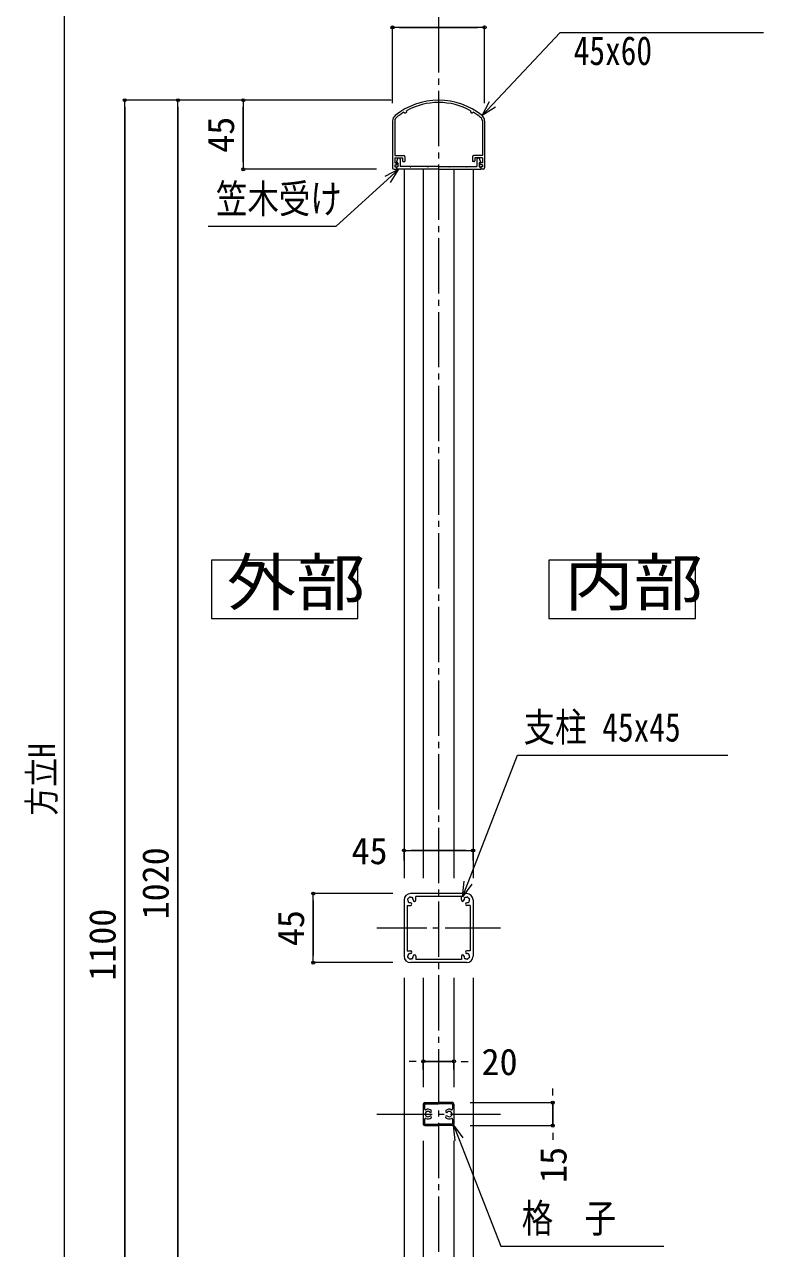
# Model space of a CAD drawing. Units: millimetres at full size. Extents: x -3425 to 3421, y -1129 to 1133.
# Drawn here: x -2364 to -1882, y -187 to 611 of the extents above; entities that cross this region are included whole.
import ezdxf
from ezdxf.enums import TextEntityAlignment as Align

# ---------------------------------------------------------------- set-up
doc = ezdxf.new("R2010")
doc.units = ezdxf.units.MM
doc.header["$LTSCALE"] = 4
doc.header["$PDMODE"] = 32
doc.header["$PDSIZE"] = 2
doc.linetypes.add('CHAIN2', pattern=[12, 9, -1, 1, -1])
for name, color, linetype, lineweight in [('0-0_0', 7, 'Continuous', 18), ('0-1_1手摺寸法', 3, 'Continuous', 9), ('0-4_3中心線', 2, 'CHAIN2', 18), ('0-5_41ｱﾙﾐ', 6, 'Continuous', 18), ('0-7_4アルミ', 6, 'Continuous', 18), ('1-0_P4-12', 7, 'Continuous', 18)]:
    doc.layers.add(name, color=color, linetype=linetype, lineweight=lineweight)
doc.styles.add('ＭＳ ゴシック', font='')
doc.styles.get('ＭＳ ゴシック').set_extended_font_data('MS Gothic')

msp = doc.modelspace()

# ---------------------------------------------------------------- linework, layer by layer
at = {"layer": '0-0_0'}
for p, q in [((-2116.399, 516.277), (-2116.399, 54.584)), ((-2103.913, 516.293), (-2103.913, 54.584)), ((-2083.913, 516.293), (-2083.913, 54.584)), ((-2071.39, 516.277), (-2071.39, 54.584)), ((-2116.399, -10.416), (-2116.398, -538.706)), ((-2103.913, -10.416), (-2103.913, -81.564)), ((-2083.913, -10.416), (-2083.913, -81.564)), ((-2071.39, -10.416), (-2071.389, -538.706)), ((-2103.913, -116.564), (-2103.913, -440.2)), ((-2083.913, -116.564), (-2083.913, -440.2))]:
    msp.add_line(p, q, dxfattribs=at)
for points in [[(-2065.594, 551.253), (-2058.746, 558.541), (-2014.769, 605.35), (-1882.292, 605.35)], [(-2056.794, 556.707), (-2065.594, 551.253), (-2060.699, 560.376)], [(-2119.744, 516.293), (-2127.136, 509.558), (-2160.768, 478.916), (-2243.965, 478.916)], [(-2125.331, 507.578), (-2119.744, 516.293), (-2128.94, 511.539)], [(-2078.369, 42.399), (-2074.758, 51.724), (-2042.577, 134.816), (-1905.48, 134.816)], [(-2072.259, 50.756), (-2078.369, 42.399), (-2077.256, 52.692)], [(-2083.045, -116.558), (-2084.206, -106.271), (-2078.056, -114.6)], [(-2084.206, -106.271), (-2080.551, -115.579), (-2053.301, -184.972), (-1947.267, -184.972)]]:
    msp.add_lwpolyline(points, dxfattribs=at)
at = {"layer": '0-1_1手摺寸法', "lineweight": 18}
for p, q in [((-2337.791, 758.047), (-2337.791, -520.306)), ((-2123.927, 559.257), (-2123.927, 608.696)), ((-2063.927, 608.696), (-2123.927, 608.696)), ((-2119.327, 608.696), (-2068.527, 608.696)), ((-2063.927, 559.257), (-2063.927, 608.696)), ((-2124.713, 561.277), (-2298.314, 561.277)), ((-2298.314, -538.706), (-2298.314, 561.277)), ((-2124.713, 561.277), (-2263.724, 561.277)), ((-2263.724, -458.7), (-2263.724, 561.277)), ((-2124.713, 561.277), (-2221.119, 561.277)), ((-2221.119, 561.277), (-2221.119, 516.293)), ((-2298.314, 556.677), (-2298.314, -534.106)), ((-2263.724, 556.677), (-2263.724, -454.1)), ((-2221.119, 520.893), (-2221.119, 556.677)), ((-2134.427, 516.293), (-2221.119, 516.293)), ((-2116.412, 66.084), (-2116.412, 72.67)), ((-2116.412, 72.67), (-2071.412, 72.67)), ((-2076.012, 72.67), (-2111.812, 72.67)), ((-2071.412, 66.084), (-2071.412, 72.67)), ((-2123.712, 44.584), (-2175.54, 44.584)), ((-2175.54, -0.416), (-2175.54, 44.584)), ((-2175.54, 39.984), (-2175.54, 4.184)), ((-2123.712, -0.416), (-2175.54, -0.416)), ((-2108.513, -64.72), (-2113.113, -64.72)), ((-2103.913, -70.064), (-2103.913, -64.72)), ((-2083.913, -64.72), (-2103.913, -64.72)), ((-2103.913, -64.72), (-2083.913, -64.72)), ((-2083.913, -70.064), (-2083.913, -64.72)), ((-2079.313, -64.72), (-2074.713, -64.72)), ((-2019.547, -86.964), (-2019.547, -82.364)), ((-2073.413, -91.564), (-2019.547, -91.564)), ((-2019.547, -91.564), (-2019.547, -106.564)), ((-2019.547, -106.564), (-2019.547, -91.564)), ((-2073.413, -106.564), (-2019.547, -106.564)), ((-2019.547, -111.164), (-2019.547, -115.764))]:
    msp.add_line(p, q, dxfattribs=at)
at = {"layer": '0-1_1手摺寸法'}
for p in [(-2123.927, 608.696), (-2063.927, 608.696), (-2298.314, 561.277), (-2263.724, 561.277), (-2221.119, 561.277), (-2221.119, 516.293), (-2116.412, 72.67), (-2071.412, 72.67), (-2175.54, 44.584), (-2175.54, -0.416), (-2103.913, -64.72), (-2083.913, -64.72), (-2019.547, -91.564), (-2019.547, -106.564)]:
    msp.add_point(p, dxfattribs=at)
at = {"layer": '0-4_3中心線'}
for p, q in [((-2093.916, 615.322), (-2093.908, -579.792)), ((-2053.605, 22.084), (-2134.219, 22.084)), ((-2134.22, -99.064), (-2053.606, -99.064))]:
    msp.add_line(p, q, dxfattribs=at)
at = {"layer": '0-5_41ｱﾙﾐ'}
for p, q in [((-2116.412, 40.384), (-2116.412, 3.784)), ((-2075.612, 44.584), (-2112.212, 44.584)), ((-2108.712, 40.384), (-2108.712, 42.584)), ((-2079.112, 42.584), (-2108.712, 42.584)), ((-2079.112, 40.384), (-2079.112, 42.584)), ((-2071.412, 40.384), (-2071.412, 3.784)), ((-2114.412, 36.884), (-2114.412, 7.284)), ((-2114.412, 36.884), (-2112.212, 36.884)), ((-2073.412, 36.884), (-2075.612, 36.884)), ((-2073.412, 36.884), (-2073.412, 7.284)), ((-2114.412, 7.284), (-2112.212, 7.284)), ((-2108.712, 3.784), (-2108.712, 1.584)), ((-2079.112, 1.584), (-2108.712, 1.584)), ((-2079.112, 3.784), (-2079.112, 1.584)), ((-2073.412, 7.284), (-2075.612, 7.284)), ((-2075.612, -0.416), (-2112.212, -0.416)), ((-2103.913, -92.564), (-2103.913, -105.564)), ((-2103.013, -92.764), (-2103.013, -95.728)), ((-2102.913, -91.564), (-2093.913, -91.564)), ((-2102.713, -92.464), (-2093.913, -92.464)), ((-2084.913, -91.564), (-2093.913, -91.564)), ((-2085.113, -92.464), (-2093.913, -92.464)), ((-2084.813, -92.764), (-2084.813, -95.728)), ((-2083.913, -92.564), (-2083.913, -105.564)), ((-2103.013, -102.4), (-2103.013, -105.364)), ((-2084.813, -102.4), (-2084.813, -105.364)), ((-2102.913, -106.564), (-2093.913, -106.564)), ((-2102.713, -105.664), (-2093.913, -105.664)), ((-2085.113, -105.664), (-2093.913, -105.664)), ((-2084.913, -106.564), (-2093.913, -106.564))]:
    msp.add_line(p, q, dxfattribs=at)
for centre, radius, start, end in [((-2112.212, 40.384), 4.2, 90, 180), ((-2113.661, 40.772), 0.5, 165, 232.976), ((-2113.661, 40.772), 0.5, 97.024, 165), ((-2112.212, 40.384), 1.75, 180.359, 195), ((-2112.212, 40.384), 1.75, 195, 209.641), ((-2112.212, 40.384), 1.75, 135, 149.641), ((-2112.212, 40.384), 1.75, 120.359, 135), ((-2112.6, 41.833), 0.5, 105, 172.976), ((-2112.6, 41.833), 0.5, 37.024, 105), ((-2112.212, 40.384), 1.75, 75, 89.641), ((-2112.212, 40.384), 1.75, 60.359, 75), ((-2111.152, 41.445), 0.5, 45, 112.976), ((-2111.152, 41.445), 0.5, 337.024, 45), ((-2112.212, 40.384), 1.75, 15, 29.641), ((-2112.212, 40.384), 1.75, 0, 15), ((-2109.587, 40.384), 0.875, 180, 0), ((-2078.237, 40.384), 0.875, 180, 0), ((-2075.612, 40.384), 1.75, 165, 180), ((-2075.612, 40.384), 1.75, 150.359, 165), ((-2076.673, 41.445), 0.5, 135, 202.976), ((-2076.673, 41.445), 0.5, 67.024, 135), ((-2075.612, 40.384), 1.75, 105, 119.641), ((-2075.612, 40.384), 1.75, 90.359, 105), ((-2075.224, 41.833), 0.5, 75, 142.976), ((-2075.612, 40.384), 4.2, 0, 90), ((-2075.224, 41.833), 0.5, 7.024, 75), ((-2075.612, 40.384), 1.75, 45, 59.641), ((-2075.612, 40.384), 1.75, 30.359, 45), ((-2074.163, 40.772), 0.5, 15, 82.976), ((-2075.612, 40.384), 1.75, 330.359, 345), ((-2075.612, 40.384), 1.75, 345, 359.641), ((-2074.163, 40.772), 0.5, 307.024, 15), ((-2113.273, 39.323), 0.5, 157.024, 225), ((-2113.273, 39.323), 0.5, 225, 292.976), ((-2112.212, 40.384), 1.75, 240.359, 255), ((-2112.212, 40.384), 1.75, 255, 269.641), ((-2112.212, 37.759), 0.875, 270, 90), ((-2075.612, 37.759), 0.875, 90, 270), ((-2075.612, 40.384), 1.75, 270.359, 285), ((-2075.612, 40.384), 1.75, 285, 299.641), ((-2074.552, 39.323), 0.5, 247.024, 315), ((-2074.552, 39.323), 0.5, 315, 22.976), ((-2112.212, 3.784), 4.2, 180, 270), ((-2113.661, 3.396), 0.5, 127.024, 195), ((-2113.661, 3.396), 0.5, 195, 262.976), ((-2112.212, 3.784), 1.75, 165, 179.641), ((-2112.212, 3.784), 1.75, 150.359, 165), ((-2113.273, 4.845), 0.5, 135, 202.976), ((-2112.212, 3.784), 1.75, 210.359, 225), ((-2113.273, 4.845), 0.5, 67.024, 135), ((-2112.212, 3.784), 1.75, 225, 239.641), ((-2112.6, 2.335), 0.5, 187.024, 255), ((-2112.212, 3.784), 1.75, 105, 119.641), ((-2112.6, 2.335), 0.5, 255, 322.976), ((-2112.212, 3.784), 1.75, 90.359, 105), ((-2112.212, 6.409), 0.875, 270, 90), ((-2112.212, 3.784), 1.75, 270.359, 285), ((-2112.212, 3.784), 1.75, 285, 299.641), ((-2111.152, 2.723), 0.5, 247.024, 315), ((-2111.152, 2.723), 0.5, 315, 22.976), ((-2112.212, 3.784), 1.75, 330.359, 345), ((-2112.212, 3.784), 1.75, 345, 0), ((-2109.587, 3.784), 0.875, 0, 180), ((-2078.237, 3.784), 0.875, 0, 180), ((-2075.612, 3.784), 1.75, 180, 195), ((-2075.612, 3.784), 1.75, 195, 209.641), ((-2076.673, 2.723), 0.5, 157.024, 225), ((-2076.673, 2.723), 0.5, 225, 292.976), ((-2075.612, 6.409), 0.875, 90, 270), ((-2075.612, 3.784), 1.75, 240.359, 255), ((-2075.612, 3.784), 1.75, 255, 269.641), ((-2075.224, 2.335), 0.5, 217.024, 285), ((-2075.612, 3.784), 4.2, 270, 0), ((-2075.612, 3.784), 1.75, 75, 89.641), ((-2075.612, 3.784), 1.75, 60.359, 75), ((-2075.224, 2.335), 0.5, 285, 352.976), ((-2074.552, 4.845), 0.5, 45, 112.976), ((-2075.612, 3.784), 1.75, 300.359, 315), ((-2075.612, 3.784), 1.75, 315, 329.641), ((-2074.552, 4.845), 0.5, 337.024, 45), ((-2074.163, 3.396), 0.5, 277.024, 345), ((-2075.612, 3.784), 1.75, 15, 29.641), ((-2075.612, 3.784), 1.75, 0.359, 15), ((-2074.163, 3.396), 0.5, 345, 52.976), ((-2102.913, -92.564), 1, 90, 180), ((-2102.713, -92.764), 0.3, 90, 180), ((-2085.113, -92.764), 0.3, 0, 90), ((-2084.913, -92.564), 1, 0, 90), ((-2102.513, -95.728), 0.5, 180, 295.622), ((-2102.513, -102.4), 0.5, 64.378, 180), ((-2100.913, -99.064), 1.75, 46.844, 313.156), ((-2100.913, -99.064), 3.2, 46.844, 115.622), ((-2100.913, -99.064), 3.2, 244.378, 313.156), ((-2099.22, -97.258), 0.725, 226.844, 46.844), ((-2099.22, -100.869), 0.725, 313.156, 133.156), ((-2088.606, -97.258), 0.725, 133.156, 313.156), ((-2088.606, -100.869), 0.725, 46.844, 226.844), ((-2086.913, -99.064), 3.2, 64.378, 133.156), ((-2086.913, -99.064), 3.2, 226.844, 295.622), ((-2086.913, -99.064), 1.75, 226.844, 133.156), ((-2085.313, -95.728), 0.5, 244.378, 0), ((-2085.313, -102.4), 0.5, 0, 115.622), ((-2102.913, -105.564), 1, 180, 270), ((-2102.713, -105.364), 0.3, 180, 270), ((-2085.113, -105.364), 0.3, 270, 0), ((-2084.913, -105.564), 1, 270, 0)]:
    msp.add_arc(centre, radius, start, end, dxfattribs=at)
at = {"layer": '0-7_4アルミ'}
for p, q in [((-2123.927, 547.757), (-2123.927, 517.293)), ((-2122.427, 547.757), (-2122.427, 525.293)), ((-2065.427, 547.757), (-2065.427, 525.293)), ((-2063.927, 547.757), (-2063.927, 517.293)), ((-2122.427, 525.293), (-2116.927, 525.293)), ((-2122.427, 523.793), (-2122.427, 520.593)), ((-2122.427, 523.793), (-2117.427, 523.793)), ((-2122.427, 520.593), (-2120.627, 520.593)), ((-2122.427, 519.093), (-2122.427, 517.793)), ((-2122.427, 519.093), (-2121.427, 519.093)), ((-2121.427, 520.793), (-2120.539, 523.28)), ((-2121.427, 519.093), (-2120.427, 520.393)), ((-2120.427, 520.593), (-2121.227, 520.593)), ((-2120.427, 520.593), (-2120.427, 517.793)), ((-2118.927, 522.837), (-2118.927, 518.093)), ((-2117.427, 523.793), (-2117.427, 521.793)), ((-2116.927, 521.293), (-2115.927, 521.293)), ((-2115.927, 524.293), (-2115.927, 521.293)), ((-2071.927, 524.293), (-2071.927, 521.293)), ((-2070.927, 521.293), (-2071.927, 521.293)), ((-2065.427, 525.293), (-2070.927, 525.293)), ((-2070.427, 523.793), (-2070.427, 521.793)), ((-2065.427, 523.793), (-2070.427, 523.793)), ((-2068.927, 522.837), (-2068.927, 518.093)), ((-2067.427, 520.593), (-2066.627, 520.593)), ((-2067.427, 520.593), (-2067.427, 517.793)), ((-2066.427, 519.093), (-2067.427, 520.393)), ((-2066.427, 520.793), (-2067.315, 523.28)), ((-2065.427, 520.593), (-2067.227, 520.593)), ((-2065.427, 519.093), (-2066.427, 519.093)), ((-2065.427, 523.793), (-2065.427, 520.593)), ((-2065.427, 519.093), (-2065.427, 517.793)), ((-2122.927, 516.293), (-2121.427, 516.293)), ((-2122.427, 517.793), (-2121.427, 517.793)), ((-2121.427, 517.793), (-2121.427, 516.293)), ((-2121.427, 517.293), (-2121.427, 516.293)), ((-2093.927, 516.293), (-2121.427, 516.293)), ((-2120.427, 517.793), (-2120.927, 517.793)), ((-2093.927, 518.093), (-2118.927, 518.093)), ((-2112.527, 518.093), (-2112.396, 517.886)), ((-2111.927, 518.093), (-2112.058, 517.886)), ((-2101.227, 518.093), (-2101.096, 517.886)), ((-2100.627, 518.093), (-2100.758, 517.886)), ((-2093.927, 518.093), (-2068.927, 518.093)), ((-2093.927, 516.293), (-2066.427, 516.293)), ((-2087.227, 518.093), (-2087.096, 517.886)), ((-2086.627, 518.093), (-2086.758, 517.886)), ((-2075.927, 518.093), (-2075.796, 517.886)), ((-2075.327, 518.093), (-2075.458, 517.886)), ((-2067.427, 517.793), (-2066.927, 517.793)), ((-2066.427, 517.293), (-2066.427, 516.293)), ((-2064.927, 516.293), (-2066.427, 516.293))]:
    msp.add_line(p, q, dxfattribs=at)
msp.add_lwpolyline([(-2065.427, 517.793), (-2066.427, 517.793), (-2066.427, 516.293)], dxfattribs=at)
for centre, radius, start, end in [((-2093.927, 516.293), 45, 90, 129.023), ((-2093.927, 516.293), 43.5, 90, 118.683), ((-2093.927, 516.293), 45, 50.977, 90), ((-2093.927, 516.293), 43.5, 61.317, 90), ((-2119.427, 547.757), 4.5, 129.023, 180), ((-2119.427, 547.757), 3, 129.023, 180), ((-2093.927, 516.293), 43.5, 121.317, 129.023), ((-2115.677, 553.965), 1, 210.659, 29.341), ((-2072.177, 553.965), 1, 150.659, 329.341), ((-2093.927, 516.293), 43.5, 50.977, 58.683), ((-2068.427, 547.757), 3, 0, 50.977), ((-2068.427, 547.757), 4.5, 0, 50.977), ((-2121.227, 520.793), 0.2, 180, 270), ((-2120.627, 520.393), 0.2, 0, 90), ((-2119.84, 522.669), 0.928, 10.394, 138.888), ((-2116.927, 521.793), 0.5, 180, 270), ((-2116.927, 524.293), 1, 0, 90), ((-2070.927, 524.293), 1, 90, 180), ((-2070.927, 521.793), 0.5, 270, 0), ((-2068.014, 522.669), 0.928, 41.112, 169.606), ((-2067.227, 520.393), 0.2, 90, 180), ((-2066.627, 520.793), 0.2, 270, 0), ((-2122.927, 517.293), 1, 180, 270), ((-2120.927, 517.293), 0.5, 90, 180), ((-2112.227, 517.993), 0.2, 212.334, 327.666), ((-2100.927, 517.993), 0.2, 212.334, 327.666), ((-2086.927, 517.993), 0.2, 212.334, 327.666), ((-2075.627, 517.993), 0.2, 212.334, 327.666), ((-2066.927, 517.293), 0.5, 0, 90), ((-2064.927, 517.293), 1, 270, 0)]:
    msp.add_arc(centre, radius, start, end, dxfattribs=at)
at = {"layer": '1-0_P4-12'}
for points in [[(-2241.938, 223.726), (-2146.612, 223.726), (-2146.612, 261.736), (-2241.938, 261.736)], [(-2022.019, 223.726), (-1926.693, 223.726), (-1926.693, 261.736), (-2022.019, 261.736)]]:
    msp.add_lwpolyline(points, close=True, dxfattribs=at)

# ---------------------------------------------------------------- texts
at = {"layer": '0-0_0', "style": 'ＭＳ ゴシック', "width": 0.8}
for s, p in [('45x60', (-2005.951, 578.561)), ('笠木受け', (-2238.912, 482.058)), ('支柱 45x45', (-2038.507, 137.959)), ('格\u3000子', (-2039.8, -181.829))]:
    msp.add_text(s, height=18.77, dxfattribs=at).set_placement(p, align=Align.BOTTOM_LEFT)
at = {"layer": '0-1_1手摺寸法', "style": 'ＭＳ ゴシック'}
for s, p in [('45', (-2221.938, 527.009)), ('1020', (-2264.543, 27.736)), ('1100', (-2299.132, -12.266)), ('45', (-2176.358, 10.308)), ('15', (-2005.416, -143.917))]:
    msp.add_text(s, height=17.27, rotation=90, dxfattribs=at).set_placement(p, align=Align.BOTTOM_LEFT)
at = {"layer": '0-1_1手摺寸法', "color": 7, "style": 'ＭＳ ゴシック', "width": 0.8}
msp.add_text('方立H', height=17.27, rotation=90, dxfattribs=at).set_placement((-2338.61, 95.319), align=Align.BOTTOM_LEFT)
at = {"layer": '0-1_1手摺寸法', "style": 'ＭＳ ゴシック'}
for s, p in [('45', (-2150.656, 58.539)), ('20', (-2065.973, -78.851))]:
    msp.add_text(s, height=17.27, dxfattribs=at).set_placement(p, align=Align.BOTTOM_LEFT)
at = {"layer": '1-0_P4-12', "style": 'ＭＳ ゴシック', "width": 1.1}
for s, p in [('外部', (-2231.878, 223.263)), ('内部', (-2011.959, 223.263))]:
    msp.add_text(s, height=30.03, dxfattribs=at).set_placement(p, align=Align.BOTTOM_LEFT)

doc.saveas('drawing.dxf')
